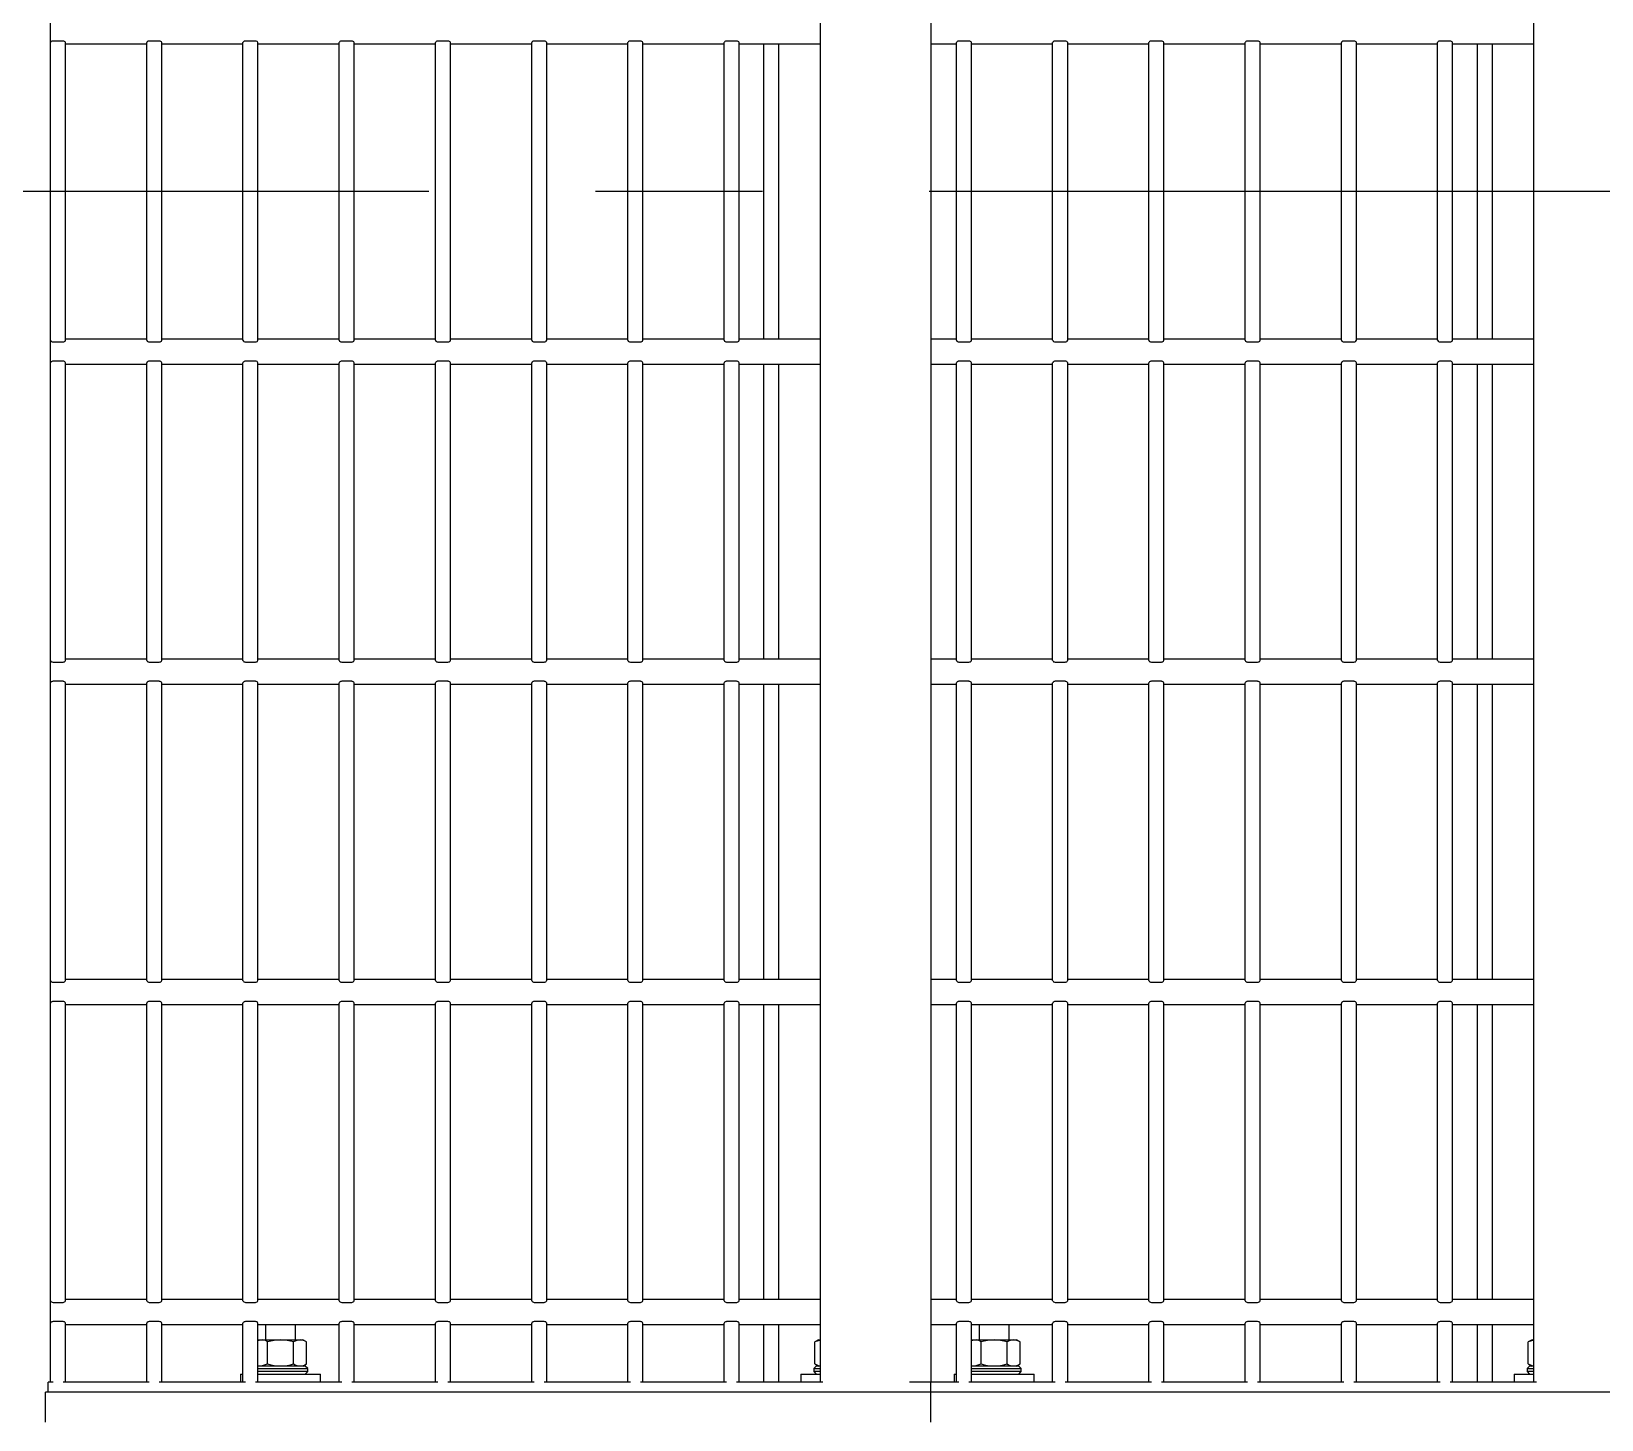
# Model space of a CAD drawing. Header units: millimetres. Extents: x 0 to 55611, y 0 to 32827.
# Drawn here: x 9672.7 to 10171, y 23646.1 to 24086.7 of the extents above; entities that cross this region are included whole.
import ezdxf

# ---------------------------------------------------------------- set-up
doc = ezdxf.new("R2010")
doc.units = ezdxf.units.MM
doc.header["$LTSCALE"] = 10
doc.linetypes.add('CENTER', pattern=[50.8, 31.75, -6.35, 6.35, -6.35])
doc.linetypes.add('SLD-Continua', pattern=[0])
doc.layers.add('FIMSA-CENTROS', color=3, linetype='CENTER')
doc.layers.add('STRUC', color=5, linetype='SLD-Continua')

msp = doc.modelspace()

# ---------------------------------------------------------------- linework, layer by layer
at = {"layer": 'FIMSA-CENTROS', "ltscale": 0.833333}
msp.add_line((14455.51, 24035.86), (9506.33, 24035.86), dxfattribs=at)
at = {"layer": 'STRUC', "linetype": 'SLD-Continua', "lineweight": 25}
for p, q in [((9958.16, 24413.69), (9958.16, 23658.04)), ((9678.76, 24083.09), (9678.76, 24090.23)), ((9923.08, 24083.09), (9923.08, 24090.23)), ((10149.49, 24083.09), (10149.49, 24090.23)), ((9678.76, 23988.63), (9678.76, 24083.09)), ((9682.73, 24083.61), (9679.56, 24083.61)), ((9683.52, 23988.63), (9683.52, 24083.09)), ((9683.52, 24082.7), (9709.3, 24082.7)), ((9709.3, 23988.63), (9709.3, 24083.09)), ((9713.27, 24083.61), (9710.1, 24083.61)), ((9714.06, 23988.63), (9714.06, 24083.09)), ((9714.06, 24082.7), (9739.84, 24082.7)), ((9739.84, 23988.63), (9739.84, 24083.09)), ((9743.81, 24083.61), (9740.64, 24083.61)), ((9744.6, 23988.63), (9744.6, 24083.09)), ((9744.6, 24082.7), (9770.38, 24082.7)), ((9770.38, 23988.63), (9770.38, 24083.09)), ((9774.35, 24083.61), (9771.18, 24083.61)), ((9775.14, 23988.63), (9775.14, 24083.09)), ((9775.14, 24082.7), (9800.92, 24082.7)), ((9800.92, 23988.63), (9800.92, 24083.09)), ((9804.89, 24083.61), (9801.72, 24083.61)), ((9805.68, 23988.63), (9805.68, 24083.09)), ((9805.68, 24082.7), (9831.46, 24082.7)), ((9831.46, 23988.63), (9831.46, 24083.09)), ((9835.43, 24083.61), (9832.26, 24083.61)), ((9836.22, 23988.63), (9836.22, 24083.09)), ((9836.22, 24082.7), (9862, 24082.7)), ((9862, 23988.63), (9862, 24083.09)), ((9865.97, 24083.61), (9862.8, 24083.61)), ((9866.76, 23988.63), (9866.76, 24083.09)), ((9866.76, 24082.7), (9892.54, 24082.7)), ((9892.54, 23988.63), (9892.54, 24083.09)), ((9896.51, 24083.61), (9893.34, 24083.61)), ((9897.3, 23988.63), (9897.3, 24083.09)), ((9897.3, 24082.7), (9923.08, 24082.7)), ((9905.17, 23989.03), (9905.17, 24082.7)), ((9909.94, 23989.03), (9909.94, 24082.7)), ((9923.08, 23988.63), (9923.08, 24083.09)), ((9958.16, 24082.7), (9966.25, 24082.7)), ((9966.25, 23988.63), (9966.25, 24083.09)), ((9970.22, 24083.61), (9967.05, 24083.61)), ((9971.02, 23988.63), (9971.02, 24083.09)), ((9971.02, 24082.7), (9996.79, 24082.7)), ((9996.79, 23988.63), (9996.79, 24083.09)), ((10000.76, 24083.61), (9997.59, 24083.61)), ((10001.56, 23988.63), (10001.56, 24083.09)), ((10001.56, 24082.7), (10027.33, 24082.7)), ((10027.33, 23988.63), (10027.33, 24083.09)), ((10031.3, 24083.61), (10028.13, 24083.61)), ((10032.1, 23988.63), (10032.1, 24083.09)), ((10032.1, 24082.7), (10057.87, 24082.7)), ((10057.87, 23988.63), (10057.87, 24083.09)), ((10061.84, 24083.61), (10058.67, 24083.61)), ((10062.64, 23988.63), (10062.64, 24083.09)), ((10062.64, 24082.7), (10088.41, 24082.7)), ((10088.41, 23988.63), (10088.41, 24083.09)), ((10092.38, 24083.61), (10089.21, 24083.61)), ((10093.18, 23988.63), (10093.18, 24083.09)), ((10093.18, 24082.7), (10118.95, 24082.7)), ((10118.95, 23988.63), (10118.95, 24083.09)), ((10122.92, 24083.61), (10119.75, 24083.61)), ((10123.72, 23988.63), (10123.72, 24083.09)), ((10123.72, 24082.7), (10149.49, 24082.7)), ((10131.59, 23989.03), (10131.59, 24082.7)), ((10136.35, 23989.03), (10136.35, 24082.7)), ((10149.49, 23988.63), (10149.49, 24083.09)), ((9678.76, 23981.49), (9678.76, 23988.63)), ((9679.56, 23988.12), (9682.73, 23988.12)), ((9709.3, 23989.03), (9683.52, 23989.03)), ((9710.1, 23988.12), (9713.27, 23988.12)), ((9739.84, 23989.03), (9714.06, 23989.03)), ((9740.64, 23988.12), (9743.81, 23988.12)), ((9770.38, 23989.03), (9744.6, 23989.03)), ((9771.18, 23988.12), (9774.35, 23988.12)), ((9800.92, 23989.03), (9775.14, 23989.03)), ((9801.72, 23988.12), (9804.89, 23988.12)), ((9831.46, 23989.03), (9805.68, 23989.03)), ((9832.26, 23988.12), (9835.43, 23988.12)), ((9862, 23989.03), (9836.22, 23989.03)), ((9862.8, 23988.12), (9865.97, 23988.12)), ((9892.54, 23989.03), (9866.76, 23989.03)), ((9893.34, 23988.12), (9896.51, 23988.12)), ((9923.08, 23989.03), (9897.3, 23989.03)), ((9923.08, 23981.49), (9923.08, 23988.63)), ((9966.25, 23989.03), (9958.16, 23989.03)), ((9967.05, 23988.12), (9970.22, 23988.12)), ((9996.79, 23989.03), (9971.02, 23989.03)), ((9997.59, 23988.12), (10000.76, 23988.12)), ((10027.33, 23989.03), (10001.56, 23989.03)), ((10028.13, 23988.12), (10031.3, 23988.12)), ((10057.87, 23989.03), (10032.1, 23989.03)), ((10058.67, 23988.12), (10061.84, 23988.12)), ((10088.41, 23989.03), (10062.64, 23989.03)), ((10089.21, 23988.12), (10092.38, 23988.12)), ((10118.95, 23989.03), (10093.18, 23989.03)), ((10119.75, 23988.12), (10122.92, 23988.12)), ((10149.49, 23989.03), (10123.72, 23989.03)), ((10149.49, 23981.49), (10149.49, 23988.63)), ((9678.76, 23887.03), (9678.76, 23981.49)), ((9682.73, 23982.01), (9679.56, 23982.01)), ((9683.52, 23887.03), (9683.52, 23981.49)), ((9683.52, 23981.1), (9709.3, 23981.1)), ((9709.3, 23887.03), (9709.3, 23981.49)), ((9713.27, 23982.01), (9710.1, 23982.01)), ((9714.06, 23887.03), (9714.06, 23981.49)), ((9714.06, 23981.1), (9739.84, 23981.1)), ((9739.84, 23887.03), (9739.84, 23981.49)), ((9743.81, 23982.01), (9740.64, 23982.01)), ((9744.6, 23887.03), (9744.6, 23981.49)), ((9744.6, 23981.1), (9770.38, 23981.1)), ((9770.38, 23887.03), (9770.38, 23981.49)), ((9774.35, 23982.01), (9771.18, 23982.01)), ((9775.14, 23887.03), (9775.14, 23981.49)), ((9775.14, 23981.1), (9800.92, 23981.1)), ((9800.92, 23887.03), (9800.92, 23981.49)), ((9804.89, 23982.01), (9801.72, 23982.01)), ((9805.68, 23887.03), (9805.68, 23981.49)), ((9805.68, 23981.1), (9831.46, 23981.1)), ((9831.46, 23887.03), (9831.46, 23981.49)), ((9835.43, 23982.01), (9832.26, 23982.01)), ((9836.22, 23887.03), (9836.22, 23981.49)), ((9836.22, 23981.1), (9862, 23981.1)), ((9862, 23887.03), (9862, 23981.49)), ((9865.97, 23982.01), (9862.8, 23982.01)), ((9866.76, 23887.03), (9866.76, 23981.49)), ((9866.76, 23981.1), (9892.54, 23981.1)), ((9892.54, 23887.03), (9892.54, 23981.49)), ((9896.51, 23982.01), (9893.34, 23982.01)), ((9897.3, 23887.03), (9897.3, 23981.49)), ((9897.3, 23981.1), (9923.08, 23981.1)), ((9905.17, 23887.43), (9905.17, 23981.1)), ((9909.94, 23887.43), (9909.94, 23981.1)), ((9923.08, 23887.03), (9923.08, 23981.49)), ((9958.16, 23981.1), (9966.25, 23981.1)), ((9966.25, 23887.03), (9966.25, 23981.49)), ((9970.22, 23982.01), (9967.05, 23982.01)), ((9971.02, 23887.03), (9971.02, 23981.49)), ((9971.02, 23981.1), (9996.79, 23981.1)), ((9996.79, 23887.03), (9996.79, 23981.49)), ((10000.76, 23982.01), (9997.59, 23982.01)), ((10001.56, 23887.03), (10001.56, 23981.49)), ((10001.56, 23981.1), (10027.33, 23981.1)), ((10027.33, 23887.03), (10027.33, 23981.49)), ((10031.3, 23982.01), (10028.13, 23982.01)), ((10032.1, 23887.03), (10032.1, 23981.49)), ((10032.1, 23981.1), (10057.87, 23981.1)), ((10057.87, 23887.03), (10057.87, 23981.49)), ((10061.84, 23982.01), (10058.67, 23982.01)), ((10062.64, 23887.03), (10062.64, 23981.49)), ((10062.64, 23981.1), (10088.41, 23981.1)), ((10088.41, 23887.03), (10088.41, 23981.49)), ((10092.38, 23982.01), (10089.21, 23982.01)), ((10093.18, 23887.03), (10093.18, 23981.49)), ((10093.18, 23981.1), (10118.95, 23981.1)), ((10118.95, 23887.03), (10118.95, 23981.49)), ((10122.92, 23982.01), (10119.75, 23982.01)), ((10123.72, 23887.03), (10123.72, 23981.49)), ((10123.72, 23981.1), (10149.49, 23981.1)), ((10131.59, 23887.43), (10131.59, 23981.1)), ((10136.35, 23887.43), (10136.35, 23981.1)), ((10149.49, 23887.03), (10149.49, 23981.49)), ((9678.76, 23879.89), (9678.76, 23887.03)), ((9679.56, 23886.52), (9682.73, 23886.52)), ((9709.3, 23887.43), (9683.52, 23887.43)), ((9710.1, 23886.52), (9713.27, 23886.52)), ((9739.84, 23887.43), (9714.06, 23887.43)), ((9740.64, 23886.52), (9743.81, 23886.52)), ((9770.38, 23887.43), (9744.6, 23887.43)), ((9771.18, 23886.52), (9774.35, 23886.52)), ((9800.92, 23887.43), (9775.14, 23887.43)), ((9801.72, 23886.52), (9804.89, 23886.52)), ((9831.46, 23887.43), (9805.68, 23887.43)), ((9832.26, 23886.52), (9835.43, 23886.52)), ((9862, 23887.43), (9836.22, 23887.43)), ((9862.8, 23886.52), (9865.97, 23886.52)), ((9892.54, 23887.43), (9866.76, 23887.43)), ((9893.34, 23886.52), (9896.51, 23886.52)), ((9923.08, 23887.43), (9897.3, 23887.43)), ((9923.08, 23879.89), (9923.08, 23887.03)), ((9966.25, 23887.43), (9958.16, 23887.43)), ((9967.05, 23886.52), (9970.22, 23886.52)), ((9996.79, 23887.43), (9971.02, 23887.43)), ((9997.59, 23886.52), (10000.76, 23886.52)), ((10027.33, 23887.43), (10001.56, 23887.43)), ((10028.13, 23886.52), (10031.3, 23886.52)), ((10057.87, 23887.43), (10032.1, 23887.43)), ((10058.67, 23886.52), (10061.84, 23886.52)), ((10088.41, 23887.43), (10062.64, 23887.43)), ((10089.21, 23886.52), (10092.38, 23886.52)), ((10118.95, 23887.43), (10093.18, 23887.43)), ((10119.75, 23886.52), (10122.92, 23886.52)), ((10149.49, 23887.43), (10123.72, 23887.43)), ((10149.49, 23879.89), (10149.49, 23887.03)), ((9678.76, 23785.43), (9678.76, 23879.89)), ((9682.73, 23880.41), (9679.56, 23880.41)), ((9683.52, 23785.43), (9683.52, 23879.89)), ((9683.52, 23879.5), (9709.3, 23879.5)), ((9709.3, 23785.43), (9709.3, 23879.89)), ((9713.27, 23880.41), (9710.1, 23880.41)), ((9714.06, 23785.43), (9714.06, 23879.89)), ((9714.06, 23879.5), (9739.84, 23879.5)), ((9739.84, 23785.43), (9739.84, 23879.89)), ((9743.81, 23880.41), (9740.64, 23880.41)), ((9744.6, 23785.43), (9744.6, 23879.89)), ((9744.6, 23879.5), (9770.38, 23879.5)), ((9770.38, 23785.43), (9770.38, 23879.89)), ((9774.35, 23880.41), (9771.18, 23880.41)), ((9775.14, 23785.43), (9775.14, 23879.89)), ((9775.14, 23879.5), (9800.92, 23879.5)), ((9800.92, 23785.43), (9800.92, 23879.89)), ((9804.89, 23880.41), (9801.72, 23880.41)), ((9805.68, 23785.43), (9805.68, 23879.89)), ((9805.68, 23879.5), (9831.46, 23879.5)), ((9831.46, 23785.43), (9831.46, 23879.89)), ((9835.43, 23880.41), (9832.26, 23880.41)), ((9836.22, 23785.43), (9836.22, 23879.89)), ((9836.22, 23879.5), (9862, 23879.5)), ((9862, 23785.43), (9862, 23879.89)), ((9865.97, 23880.41), (9862.8, 23880.41)), ((9866.76, 23785.43), (9866.76, 23879.89)), ((9866.76, 23879.5), (9892.54, 23879.5)), ((9892.54, 23785.43), (9892.54, 23879.89)), ((9896.51, 23880.41), (9893.34, 23880.41)), ((9897.3, 23785.43), (9897.3, 23879.89)), ((9897.3, 23879.5), (9923.08, 23879.5)), ((9905.17, 23785.83), (9905.17, 23879.5)), ((9909.94, 23785.83), (9909.94, 23879.5)), ((9923.08, 23785.43), (9923.08, 23879.89)), ((9958.16, 23879.5), (9966.25, 23879.5)), ((9966.25, 23785.43), (9966.25, 23879.89)), ((9970.22, 23880.41), (9967.05, 23880.41)), ((9971.02, 23785.43), (9971.02, 23879.89)), ((9971.02, 23879.5), (9996.79, 23879.5)), ((9996.79, 23785.43), (9996.79, 23879.89)), ((10000.76, 23880.41), (9997.59, 23880.41)), ((10001.56, 23785.43), (10001.56, 23879.89)), ((10001.56, 23879.5), (10027.33, 23879.5)), ((10027.33, 23785.43), (10027.33, 23879.89)), ((10031.3, 23880.41), (10028.13, 23880.41)), ((10032.1, 23785.43), (10032.1, 23879.89)), ((10032.1, 23879.5), (10057.87, 23879.5)), ((10057.87, 23785.43), (10057.87, 23879.89)), ((10061.84, 23880.41), (10058.67, 23880.41)), ((10062.64, 23785.43), (10062.64, 23879.89)), ((10062.64, 23879.5), (10088.41, 23879.5)), ((10088.41, 23785.43), (10088.41, 23879.89)), ((10092.38, 23880.41), (10089.21, 23880.41)), ((10093.18, 23785.43), (10093.18, 23879.89)), ((10093.18, 23879.5), (10118.95, 23879.5)), ((10118.95, 23785.43), (10118.95, 23879.89)), ((10122.92, 23880.41), (10119.75, 23880.41)), ((10123.72, 23785.43), (10123.72, 23879.89)), ((10123.72, 23879.5), (10149.49, 23879.5)), ((10131.59, 23785.83), (10131.59, 23879.5)), ((10136.35, 23785.83), (10136.35, 23879.5)), ((10149.49, 23785.43), (10149.49, 23879.89)), ((9678.76, 23778.29), (9678.76, 23785.43)), ((9679.56, 23784.92), (9682.73, 23784.92)), ((9709.3, 23785.83), (9683.52, 23785.83)), ((9710.1, 23784.92), (9713.27, 23784.92)), ((9739.84, 23785.83), (9714.06, 23785.83)), ((9740.64, 23784.92), (9743.81, 23784.92)), ((9770.38, 23785.83), (9744.6, 23785.83)), ((9771.18, 23784.92), (9774.35, 23784.92)), ((9800.92, 23785.83), (9775.14, 23785.83)), ((9801.72, 23784.92), (9804.89, 23784.92)), ((9831.46, 23785.83), (9805.68, 23785.83)), ((9832.26, 23784.92), (9835.43, 23784.92)), ((9862, 23785.83), (9836.22, 23785.83)), ((9862.8, 23784.92), (9865.97, 23784.92)), ((9892.54, 23785.83), (9866.76, 23785.83)), ((9893.34, 23784.92), (9896.51, 23784.92)), ((9923.08, 23785.83), (9897.3, 23785.83)), ((9923.08, 23778.29), (9923.08, 23785.43)), ((9966.25, 23785.83), (9958.16, 23785.83)), ((9967.05, 23784.92), (9970.22, 23784.92)), ((9996.79, 23785.83), (9971.02, 23785.83)), ((9997.59, 23784.92), (10000.76, 23784.92)), ((10027.33, 23785.83), (10001.56, 23785.83)), ((10028.13, 23784.92), (10031.3, 23784.92)), ((10057.87, 23785.83), (10032.1, 23785.83)), ((10058.67, 23784.92), (10061.84, 23784.92)), ((10088.41, 23785.83), (10062.64, 23785.83)), ((10089.21, 23784.92), (10092.38, 23784.92)), ((10118.95, 23785.83), (10093.18, 23785.83)), ((10119.75, 23784.92), (10122.92, 23784.92)), ((10149.49, 23785.83), (10123.72, 23785.83)), ((10149.49, 23778.29), (10149.49, 23785.43)), ((9682.73, 23778.81), (9679.56, 23778.81)), ((9713.27, 23778.81), (9710.1, 23778.81)), ((9743.81, 23778.81), (9740.64, 23778.81)), ((9774.35, 23778.81), (9771.18, 23778.81)), ((9804.89, 23778.81), (9801.72, 23778.81)), ((9835.43, 23778.81), (9832.26, 23778.81)), ((9865.97, 23778.81), (9862.8, 23778.81)), ((9896.51, 23778.81), (9893.34, 23778.81)), ((9970.22, 23778.81), (9967.05, 23778.81)), ((10000.76, 23778.81), (9997.59, 23778.81)), ((10031.3, 23778.81), (10028.13, 23778.81)), ((10061.84, 23778.81), (10058.67, 23778.81)), ((10092.38, 23778.81), (10089.21, 23778.81)), ((10122.92, 23778.81), (10119.75, 23778.81)), ((9678.76, 23683.83), (9678.76, 23778.29)), ((9683.52, 23683.83), (9683.52, 23778.29)), ((9683.52, 23777.9), (9709.3, 23777.9)), ((9709.3, 23683.83), (9709.3, 23778.29)), ((9714.06, 23683.83), (9714.06, 23778.29)), ((9714.06, 23777.9), (9739.84, 23777.9)), ((9739.84, 23683.83), (9739.84, 23778.29)), ((9744.6, 23683.83), (9744.6, 23778.29)), ((9744.6, 23777.9), (9770.38, 23777.9)), ((9770.38, 23683.83), (9770.38, 23778.29)), ((9775.14, 23683.83), (9775.14, 23778.29)), ((9775.14, 23777.9), (9800.92, 23777.9)), ((9800.92, 23683.83), (9800.92, 23778.29)), ((9805.68, 23683.83), (9805.68, 23778.29)), ((9805.68, 23777.9), (9831.46, 23777.9)), ((9831.46, 23683.83), (9831.46, 23778.29)), ((9836.22, 23683.83), (9836.22, 23778.29)), ((9836.22, 23777.9), (9862, 23777.9)), ((9862, 23683.83), (9862, 23778.29)), ((9866.76, 23683.83), (9866.76, 23778.29)), ((9866.76, 23777.9), (9892.54, 23777.9)), ((9892.54, 23683.83), (9892.54, 23778.29)), ((9897.3, 23683.83), (9897.3, 23778.29)), ((9897.3, 23777.9), (9923.08, 23777.9)), ((9905.17, 23684.23), (9905.17, 23777.9)), ((9909.94, 23684.23), (9909.94, 23777.9)), ((9923.08, 23683.83), (9923.08, 23778.29)), ((9958.16, 23777.9), (9966.25, 23777.9)), ((9966.25, 23683.83), (9966.25, 23778.29)), ((9971.02, 23683.83), (9971.02, 23778.29)), ((9971.02, 23777.9), (9996.79, 23777.9)), ((9996.79, 23683.83), (9996.79, 23778.29)), ((10001.56, 23683.83), (10001.56, 23778.29)), ((10001.56, 23777.9), (10027.33, 23777.9)), ((10027.33, 23683.83), (10027.33, 23778.29)), ((10032.1, 23683.83), (10032.1, 23778.29)), ((10032.1, 23777.9), (10057.87, 23777.9)), ((10057.87, 23683.83), (10057.87, 23778.29)), ((10062.64, 23683.83), (10062.64, 23778.29)), ((10062.64, 23777.9), (10088.41, 23777.9)), ((10088.41, 23683.83), (10088.41, 23778.29)), ((10093.18, 23683.83), (10093.18, 23778.29)), ((10093.18, 23777.9), (10118.95, 23777.9)), ((10118.95, 23683.83), (10118.95, 23778.29)), ((10123.72, 23683.83), (10123.72, 23778.29)), ((10123.72, 23777.9), (10149.49, 23777.9)), ((10131.59, 23684.23), (10131.59, 23777.9)), ((10136.35, 23684.23), (10136.35, 23777.9)), ((10149.49, 23683.83), (10149.49, 23778.29)), ((9678.76, 23676.69), (9678.76, 23683.83)), ((9709.3, 23684.23), (9683.52, 23684.23)), ((9739.84, 23684.23), (9714.06, 23684.23)), ((9770.38, 23684.23), (9744.6, 23684.23)), ((9800.92, 23684.23), (9775.14, 23684.23)), ((9831.46, 23684.23), (9805.68, 23684.23)), ((9862, 23684.23), (9836.22, 23684.23)), ((9892.54, 23684.23), (9866.76, 23684.23)), ((9923.08, 23684.23), (9897.3, 23684.23)), ((9923.08, 23676.69), (9923.08, 23683.83)), ((9966.25, 23684.23), (9958.16, 23684.23)), ((9996.79, 23684.23), (9971.02, 23684.23)), ((10027.33, 23684.23), (10001.56, 23684.23)), ((10057.87, 23684.23), (10032.1, 23684.23)), ((10088.41, 23684.23), (10062.64, 23684.23)), ((10118.95, 23684.23), (10093.18, 23684.23)), ((10149.49, 23684.23), (10123.72, 23684.23)), ((10149.49, 23676.69), (10149.49, 23683.83)), ((9679.56, 23683.32), (9682.73, 23683.32)), ((9710.1, 23683.32), (9713.27, 23683.32)), ((9740.64, 23683.32), (9743.81, 23683.32)), ((9771.18, 23683.32), (9774.35, 23683.32)), ((9801.72, 23683.32), (9804.89, 23683.32)), ((9832.26, 23683.32), (9835.43, 23683.32)), ((9862.8, 23683.32), (9865.97, 23683.32)), ((9893.34, 23683.32), (9896.51, 23683.32)), ((9967.05, 23683.32), (9970.22, 23683.32)), ((9997.59, 23683.32), (10000.76, 23683.32)), ((10028.13, 23683.32), (10031.3, 23683.32)), ((10058.67, 23683.32), (10061.84, 23683.32)), ((10089.21, 23683.32), (10092.38, 23683.32)), ((10119.75, 23683.32), (10122.92, 23683.32)), ((9678.76, 23658.04), (9678.76, 23676.69)), ((9682.73, 23677.21), (9679.56, 23677.21)), ((9683.52, 23658.04), (9683.52, 23676.69)), ((9683.52, 23676.3), (9709.3, 23676.3)), ((9709.3, 23658.04), (9709.3, 23676.69)), ((9713.27, 23677.21), (9710.1, 23677.21)), ((9714.06, 23658.04), (9714.06, 23676.69)), ((9714.06, 23676.3), (9739.84, 23676.3)), ((9739.84, 23658.04), (9739.84, 23676.69)), ((9743.81, 23677.21), (9740.64, 23677.21)), ((9744.6, 23658.04), (9744.6, 23676.69)), ((9744.6, 23676.3), (9770.38, 23676.3)), ((9747.02, 23676.3), (9747.02, 23671.45)), ((9756.54, 23671.45), (9756.54, 23676.3)), ((9770.38, 23658.04), (9770.38, 23676.69)), ((9774.35, 23677.21), (9771.18, 23677.21)), ((9775.14, 23658.04), (9775.14, 23676.69)), ((9775.14, 23676.3), (9800.92, 23676.3)), ((9800.92, 23658.04), (9800.92, 23676.69)), ((9804.89, 23677.21), (9801.72, 23677.21)), ((9805.68, 23658.04), (9805.68, 23676.69)), ((9805.68, 23676.3), (9831.46, 23676.3)), ((9831.46, 23658.04), (9831.46, 23676.69)), ((9835.43, 23677.21), (9832.26, 23677.21)), ((9836.22, 23658.04), (9836.22, 23676.69)), ((9836.22, 23676.3), (9862, 23676.3)), ((9862, 23658.04), (9862, 23676.69)), ((9865.97, 23677.21), (9862.8, 23677.21)), ((9866.76, 23658.04), (9866.76, 23676.69)), ((9866.76, 23676.3), (9892.54, 23676.3)), ((9892.54, 23658.04), (9892.54, 23676.69)), ((9896.51, 23677.21), (9893.34, 23677.21)), ((9897.3, 23658.04), (9897.3, 23676.69)), ((9897.3, 23676.3), (9923.08, 23676.3)), ((9905.17, 23658.04), (9905.17, 23676.3)), ((9909.94, 23658.04), (9909.94, 23676.3)), ((9923.08, 23658.04), (9923.08, 23676.69)), ((9958.16, 23676.3), (9966.25, 23676.3)), ((9966.25, 23658.04), (9966.25, 23676.69)), ((9970.22, 23677.21), (9967.05, 23677.21)), ((9971.02, 23658.04), (9971.02, 23676.69)), ((9971.02, 23676.3), (9996.79, 23676.3)), ((9973.43, 23676.3), (9973.43, 23671.45)), ((9982.96, 23671.45), (9982.96, 23676.3)), ((9996.79, 23658.04), (9996.79, 23676.69)), ((10000.76, 23677.21), (9997.59, 23677.21)), ((10001.56, 23658.04), (10001.56, 23676.69)), ((10001.56, 23676.3), (10027.33, 23676.3)), ((10027.33, 23658.04), (10027.33, 23676.69)), ((10031.3, 23677.21), (10028.13, 23677.21)), ((10032.1, 23658.04), (10032.1, 23676.69)), ((10032.1, 23676.3), (10057.87, 23676.3)), ((10057.87, 23658.04), (10057.87, 23676.69)), ((10061.84, 23677.21), (10058.67, 23677.21)), ((10062.64, 23658.04), (10062.64, 23676.69)), ((10062.64, 23676.3), (10088.41, 23676.3)), ((10088.41, 23658.04), (10088.41, 23676.69)), ((10092.38, 23677.21), (10089.21, 23677.21)), ((10093.18, 23658.04), (10093.18, 23676.69)), ((10093.18, 23676.3), (10118.95, 23676.3)), ((10118.95, 23658.04), (10118.95, 23676.69)), ((10122.92, 23677.21), (10119.75, 23677.21)), ((10123.72, 23658.04), (10123.72, 23676.69)), ((10123.72, 23676.3), (10149.49, 23676.3)), ((10131.59, 23658.04), (10131.59, 23676.3)), ((10136.35, 23658.04), (10136.35, 23676.3)), ((10149.49, 23658.04), (10149.49, 23676.69)), ((9744.7, 23671.45), (9744.6, 23671.39)), ((9744.7, 23671.45), (9751.78, 23671.45)), ((9747.66, 23663.79), (9747.66, 23670.77)), ((9751.78, 23671.45), (9758.86, 23671.45)), ((9755.9, 23663.79), (9755.9, 23670.77)), ((9760.04, 23670.77), (9758.86, 23671.45)), ((9760.04, 23663.79), (9760.04, 23670.77)), ((9922.5, 23671.45), (9921.33, 23670.77)), ((9923.08, 23671.35), (9921.33, 23670.77)), ((9921.33, 23663.79), (9921.33, 23670.77)), ((9922.5, 23671.45), (9923.08, 23671.45)), ((9971.12, 23671.45), (9971.02, 23671.39)), ((9971.12, 23671.45), (9978.19, 23671.45)), ((9974.08, 23663.79), (9974.08, 23670.77)), ((9978.19, 23671.45), (9985.27, 23671.45)), ((9982.31, 23663.79), (9982.31, 23670.77)), ((9986.45, 23670.77), (9985.27, 23671.45)), ((9986.45, 23663.79), (9986.45, 23670.77)), ((10148.92, 23671.45), (10147.74, 23670.77)), ((10149.49, 23671.35), (10147.74, 23670.77)), ((10147.74, 23663.79), (10147.74, 23670.77)), ((10148.92, 23671.45), (10149.49, 23671.45)), ((9739.08, 23660.57), (9739.08, 23658.04)), ((9739.08, 23660.57), (9739.84, 23660.57)), ((9744.6, 23663.17), (9744.7, 23663.11)), ((9759.62, 23663.11), (9744.6, 23663.11)), ((9744.6, 23662.32), (9760.41, 23662.32)), ((9760.41, 23661.37), (9744.6, 23661.37)), ((9744.6, 23660.57), (9751.78, 23660.57)), ((9751.78, 23660.57), (9764.48, 23660.57)), ((9758.86, 23663.11), (9760.04, 23663.79)), ((9760.41, 23662.32), (9759.62, 23663.11)), ((9759.62, 23660.57), (9760.41, 23661.37)), ((9760.41, 23661.37), (9760.41, 23662.32)), ((9764.48, 23658.04), (9764.48, 23660.57)), ((9916.88, 23660.57), (9916.88, 23658.04)), ((9916.88, 23660.57), (9923.08, 23660.57)), ((9921.75, 23663.11), (9920.95, 23662.32)), ((9920.95, 23662.32), (9920.95, 23661.37)), ((9920.95, 23662.32), (9923.08, 23662.32)), ((9920.95, 23661.37), (9921.75, 23660.57)), ((9923.08, 23661.37), (9920.95, 23661.37)), ((9921.33, 23663.79), (9922.5, 23663.11)), ((9923.08, 23663.11), (9921.75, 23663.11)), ((9965.49, 23660.57), (9965.49, 23658.04)), ((9965.49, 23660.57), (9966.25, 23660.57)), ((9971.02, 23663.17), (9971.12, 23663.11)), ((9986.03, 23663.11), (9971.02, 23663.11)), ((9971.02, 23662.32), (9986.82, 23662.32)), ((9986.82, 23661.37), (9971.02, 23661.37)), ((9971.02, 23660.57), (9978.19, 23660.57)), ((9978.19, 23660.57), (9990.89, 23660.57)), ((9985.27, 23663.11), (9986.45, 23663.79)), ((9986.82, 23662.32), (9986.03, 23663.11)), ((9986.03, 23660.57), (9986.82, 23661.37)), ((9986.82, 23661.37), (9986.82, 23662.32)), ((9990.89, 23658.04), (9990.89, 23660.57)), ((10143.29, 23660.57), (10143.29, 23658.04)), ((10143.29, 23660.57), (10149.49, 23660.57)), ((10148.16, 23663.11), (10147.36, 23662.32)), ((10147.36, 23662.32), (10147.36, 23661.37)), ((10147.36, 23662.32), (10149.49, 23662.32)), ((10147.36, 23661.37), (10148.16, 23660.57)), ((10149.49, 23661.37), (10147.36, 23661.37)), ((10147.74, 23663.79), (10148.92, 23663.11)), ((10149.49, 23663.11), (10148.16, 23663.11)), ((9677.16, 23645.33), (9677.16, 23654.86)), ((9958.16, 23654.86), (9677.16, 23654.86)), ((9677.97, 23654.86), (9677.97, 23658.04)), ((9679.56, 23658.04), (9677.97, 23658.04)), ((9958.16, 23654.86), (9677.97, 23654.86)), ((9710.1, 23658.04), (9682.73, 23658.04)), ((9740.64, 23658.04), (9713.27, 23658.04)), ((9771.18, 23658.04), (9743.81, 23658.04)), ((9801.72, 23658.04), (9774.35, 23658.04)), ((9832.26, 23658.04), (9804.89, 23658.04)), ((9862.8, 23658.04), (9835.43, 23658.04)), ((9893.34, 23658.04), (9865.97, 23658.04)), ((9923.88, 23658.04), (9896.51, 23658.04)), ((9958.16, 23658.04), (9951.33, 23658.04)), ((9958.16, 23654.86), (9958.16, 23658.04)), ((9967.05, 23658.04), (9958.16, 23658.04)), ((9958.16, 23645.33), (9958.16, 23654.86)), ((14260.01, 23654.86), (9958.16, 23654.86)), ((9997.59, 23658.04), (9970.22, 23658.04)), ((10028.13, 23658.04), (10000.76, 23658.04)), ((10058.67, 23658.04), (10031.3, 23658.04)), ((10089.21, 23658.04), (10061.84, 23658.04)), ((10119.75, 23658.04), (10092.38, 23658.04)), ((10150.29, 23658.04), (10122.92, 23658.04))]:
    msp.add_line(p, q, dxfattribs=at)
at = {"layer": 'STRUC', "linetype": 'SLD-Continua', "lineweight": 25, "flags": 128}
for points in [[(9679.56, 24083.61), (9679.35, 24083.58), (9679.16, 24083.52), (9678.99, 24083.42), (9678.84, 24083.28), (9678.76, 24083.12), (9678.76, 24083.09)], [(9710.1, 24083.61), (9709.89, 24083.58), (9709.7, 24083.52), (9709.53, 24083.42), (9709.38, 24083.28), (9709.3, 24083.12), (9709.3, 24083.09)], [(9740.64, 24083.61), (9740.43, 24083.58), (9740.24, 24083.52), (9740.07, 24083.42), (9739.92, 24083.28), (9739.84, 24083.12), (9739.84, 24083.09)], [(9771.18, 24083.61), (9770.97, 24083.58), (9770.78, 24083.52), (9770.61, 24083.42), (9770.46, 24083.28), (9770.38, 24083.12), (9770.38, 24083.09)], [(9801.72, 24083.61), (9801.51, 24083.58), (9801.32, 24083.52), (9801.15, 24083.42), (9801, 24083.28), (9800.92, 24083.12), (9800.92, 24083.09)], [(9832.26, 24083.61), (9832.05, 24083.58), (9831.86, 24083.52), (9831.69, 24083.42), (9831.54, 24083.28), (9831.46, 24083.12), (9831.46, 24083.09)], [(9862.8, 24083.61), (9862.59, 24083.58), (9862.4, 24083.52), (9862.23, 24083.42), (9862.08, 24083.28), (9862, 24083.12), (9862, 24083.09)], [(9893.34, 24083.61), (9893.13, 24083.58), (9892.94, 24083.52), (9892.77, 24083.42), (9892.62, 24083.28), (9892.54, 24083.12), (9892.54, 24083.09)], [(9967.05, 24083.61), (9966.84, 24083.58), (9966.66, 24083.52), (9966.48, 24083.42), (9966.33, 24083.28), (9966.26, 24083.12), (9966.25, 24083.09)], [(9997.59, 24083.61), (9997.38, 24083.58), (9997.2, 24083.52), (9997.02, 24083.42), (9996.87, 24083.28), (9996.8, 24083.12), (9996.79, 24083.09)], [(10028.13, 24083.61), (10027.92, 24083.58), (10027.74, 24083.52), (10027.56, 24083.42), (10027.41, 24083.28), (10027.34, 24083.12), (10027.33, 24083.09)], [(10058.67, 24083.61), (10058.46, 24083.58), (10058.28, 24083.52), (10058.1, 24083.42), (10057.95, 24083.28), (10057.88, 24083.12), (10057.87, 24083.09)], [(10089.21, 24083.61), (10089, 24083.58), (10088.82, 24083.52), (10088.64, 24083.42), (10088.49, 24083.28), (10088.42, 24083.12), (10088.41, 24083.09)], [(10119.75, 24083.61), (10119.54, 24083.58), (10119.36, 24083.52), (10119.18, 24083.42), (10119.03, 24083.28), (10118.96, 24083.12), (10118.95, 24083.09)], [(9679.56, 23982.01), (9679.35, 23981.98), (9679.16, 23981.92), (9678.99, 23981.82), (9678.84, 23981.68), (9678.76, 23981.52), (9678.76, 23981.49)], [(9710.1, 23982.01), (9709.89, 23981.98), (9709.7, 23981.92), (9709.53, 23981.82), (9709.38, 23981.68), (9709.3, 23981.52), (9709.3, 23981.49)], [(9740.64, 23982.01), (9740.43, 23981.98), (9740.24, 23981.92), (9740.07, 23981.82), (9739.92, 23981.68), (9739.84, 23981.52), (9739.84, 23981.49)], [(9771.18, 23982.01), (9770.97, 23981.98), (9770.78, 23981.92), (9770.61, 23981.82), (9770.46, 23981.68), (9770.38, 23981.52), (9770.38, 23981.49)], [(9801.72, 23982.01), (9801.51, 23981.98), (9801.32, 23981.92), (9801.15, 23981.82), (9801, 23981.68), (9800.92, 23981.52), (9800.92, 23981.49)], [(9832.26, 23982.01), (9832.05, 23981.98), (9831.86, 23981.92), (9831.69, 23981.82), (9831.54, 23981.68), (9831.46, 23981.52), (9831.46, 23981.49)], [(9862.8, 23982.01), (9862.59, 23981.98), (9862.4, 23981.92), (9862.23, 23981.82), (9862.08, 23981.68), (9862, 23981.52), (9862, 23981.49)], [(9893.34, 23982.01), (9893.13, 23981.98), (9892.94, 23981.92), (9892.77, 23981.82), (9892.62, 23981.68), (9892.54, 23981.52), (9892.54, 23981.49)], [(9967.05, 23982.01), (9966.84, 23981.98), (9966.66, 23981.92), (9966.48, 23981.82), (9966.33, 23981.68), (9966.26, 23981.52), (9966.25, 23981.49)], [(9997.59, 23982.01), (9997.38, 23981.98), (9997.2, 23981.92), (9997.02, 23981.82), (9996.87, 23981.68), (9996.8, 23981.52), (9996.79, 23981.49)], [(10028.13, 23982.01), (10027.92, 23981.98), (10027.74, 23981.92), (10027.56, 23981.82), (10027.41, 23981.68), (10027.34, 23981.52), (10027.33, 23981.49)], [(10058.67, 23982.01), (10058.46, 23981.98), (10058.28, 23981.92), (10058.1, 23981.82), (10057.95, 23981.68), (10057.88, 23981.52), (10057.87, 23981.49)], [(10089.21, 23982.01), (10089, 23981.98), (10088.82, 23981.92), (10088.64, 23981.82), (10088.49, 23981.68), (10088.42, 23981.52), (10088.41, 23981.49)], [(10119.75, 23982.01), (10119.54, 23981.98), (10119.36, 23981.92), (10119.18, 23981.82), (10119.03, 23981.68), (10118.96, 23981.52), (10118.95, 23981.49)], [(9679.56, 23880.41), (9679.35, 23880.38), (9679.16, 23880.32), (9678.99, 23880.22), (9678.84, 23880.08), (9678.76, 23879.92), (9678.76, 23879.89)], [(9710.1, 23880.41), (9709.89, 23880.38), (9709.7, 23880.32), (9709.53, 23880.22), (9709.38, 23880.08), (9709.3, 23879.92), (9709.3, 23879.89)], [(9740.64, 23880.41), (9740.43, 23880.38), (9740.24, 23880.32), (9740.07, 23880.22), (9739.92, 23880.08), (9739.84, 23879.92), (9739.84, 23879.89)], [(9771.18, 23880.41), (9770.97, 23880.38), (9770.78, 23880.32), (9770.61, 23880.22), (9770.46, 23880.08), (9770.38, 23879.92), (9770.38, 23879.89)], [(9801.72, 23880.41), (9801.51, 23880.38), (9801.32, 23880.32), (9801.15, 23880.22), (9801, 23880.08), (9800.92, 23879.92), (9800.92, 23879.89)], [(9832.26, 23880.41), (9832.05, 23880.38), (9831.86, 23880.32), (9831.69, 23880.22), (9831.54, 23880.08), (9831.46, 23879.92), (9831.46, 23879.89)], [(9862.8, 23880.41), (9862.59, 23880.38), (9862.4, 23880.32), (9862.23, 23880.22), (9862.08, 23880.08), (9862, 23879.92), (9862, 23879.89)], [(9893.34, 23880.41), (9893.13, 23880.38), (9892.94, 23880.32), (9892.77, 23880.22), (9892.62, 23880.08), (9892.54, 23879.92), (9892.54, 23879.89)], [(9967.05, 23880.41), (9966.84, 23880.38), (9966.66, 23880.32), (9966.48, 23880.22), (9966.33, 23880.08), (9966.26, 23879.92), (9966.25, 23879.89)], [(9997.59, 23880.41), (9997.38, 23880.38), (9997.2, 23880.32), (9997.02, 23880.22), (9996.87, 23880.08), (9996.8, 23879.92), (9996.79, 23879.89)], [(10028.13, 23880.41), (10027.92, 23880.38), (10027.74, 23880.32), (10027.56, 23880.22), (10027.41, 23880.08), (10027.34, 23879.92), (10027.33, 23879.89)], [(10058.67, 23880.41), (10058.46, 23880.38), (10058.28, 23880.32), (10058.1, 23880.22), (10057.95, 23880.08), (10057.88, 23879.92), (10057.87, 23879.89)], [(10089.21, 23880.41), (10089, 23880.38), (10088.82, 23880.32), (10088.64, 23880.22), (10088.49, 23880.08), (10088.42, 23879.92), (10088.41, 23879.89)], [(10119.75, 23880.41), (10119.54, 23880.38), (10119.36, 23880.32), (10119.18, 23880.22), (10119.03, 23880.08), (10118.96, 23879.92), (10118.95, 23879.89)], [(9679.56, 23778.81), (9679.35, 23778.78), (9679.16, 23778.72), (9678.99, 23778.62), (9678.84, 23778.48), (9678.76, 23778.32), (9678.76, 23778.29)], [(9710.1, 23778.81), (9709.89, 23778.78), (9709.7, 23778.72), (9709.53, 23778.62), (9709.38, 23778.48), (9709.3, 23778.32), (9709.3, 23778.29)], [(9740.64, 23778.81), (9740.43, 23778.78), (9740.24, 23778.72), (9740.07, 23778.62), (9739.92, 23778.48), (9739.84, 23778.32), (9739.84, 23778.29)], [(9771.18, 23778.81), (9770.97, 23778.78), (9770.78, 23778.72), (9770.61, 23778.62), (9770.46, 23778.48), (9770.38, 23778.32), (9770.38, 23778.29)], [(9801.72, 23778.81), (9801.51, 23778.78), (9801.32, 23778.72), (9801.15, 23778.62), (9801, 23778.48), (9800.92, 23778.32), (9800.92, 23778.29)], [(9832.26, 23778.81), (9832.05, 23778.78), (9831.86, 23778.72), (9831.69, 23778.62), (9831.54, 23778.48), (9831.46, 23778.32), (9831.46, 23778.29)], [(9862.8, 23778.81), (9862.59, 23778.78), (9862.4, 23778.72), (9862.23, 23778.62), (9862.08, 23778.48), (9862, 23778.32), (9862, 23778.29)], [(9893.34, 23778.81), (9893.13, 23778.78), (9892.94, 23778.72), (9892.77, 23778.62), (9892.62, 23778.48), (9892.54, 23778.32), (9892.54, 23778.29)], [(9967.05, 23778.81), (9966.84, 23778.78), (9966.66, 23778.72), (9966.48, 23778.62), (9966.33, 23778.48), (9966.26, 23778.32), (9966.25, 23778.29)], [(9997.59, 23778.81), (9997.38, 23778.78), (9997.2, 23778.72), (9997.02, 23778.62), (9996.87, 23778.48), (9996.8, 23778.32), (9996.79, 23778.29)], [(10028.13, 23778.81), (10027.92, 23778.78), (10027.74, 23778.72), (10027.56, 23778.62), (10027.41, 23778.48), (10027.34, 23778.32), (10027.33, 23778.29)], [(10058.67, 23778.81), (10058.46, 23778.78), (10058.28, 23778.72), (10058.1, 23778.62), (10057.95, 23778.48), (10057.88, 23778.32), (10057.87, 23778.29)], [(10089.21, 23778.81), (10089, 23778.78), (10088.82, 23778.72), (10088.64, 23778.62), (10088.49, 23778.48), (10088.42, 23778.32), (10088.41, 23778.29)], [(10119.75, 23778.81), (10119.54, 23778.78), (10119.36, 23778.72), (10119.18, 23778.62), (10119.03, 23778.48), (10118.96, 23778.32), (10118.95, 23778.29)], [(9679.56, 23677.21), (9679.35, 23677.18), (9679.16, 23677.12), (9678.99, 23677.02), (9678.84, 23676.88), (9678.76, 23676.72), (9678.76, 23676.69)], [(9710.1, 23677.21), (9709.89, 23677.18), (9709.7, 23677.12), (9709.53, 23677.02), (9709.38, 23676.88), (9709.3, 23676.72), (9709.3, 23676.69)], [(9740.64, 23677.21), (9740.43, 23677.18), (9740.24, 23677.12), (9740.07, 23677.02), (9739.92, 23676.88), (9739.84, 23676.72), (9739.84, 23676.69)], [(9771.18, 23677.21), (9770.97, 23677.18), (9770.78, 23677.12), (9770.61, 23677.02), (9770.46, 23676.88), (9770.38, 23676.72), (9770.38, 23676.69)], [(9801.72, 23677.21), (9801.51, 23677.18), (9801.32, 23677.12), (9801.15, 23677.02), (9801, 23676.88), (9800.92, 23676.72), (9800.92, 23676.69)], [(9832.26, 23677.21), (9832.05, 23677.18), (9831.86, 23677.12), (9831.69, 23677.02), (9831.54, 23676.88), (9831.46, 23676.72), (9831.46, 23676.69)], [(9862.8, 23677.21), (9862.59, 23677.18), (9862.4, 23677.12), (9862.23, 23677.02), (9862.08, 23676.88), (9862, 23676.72), (9862, 23676.69)], [(9893.34, 23677.21), (9893.13, 23677.18), (9892.94, 23677.12), (9892.77, 23677.02), (9892.62, 23676.88), (9892.54, 23676.72), (9892.54, 23676.69)], [(9967.05, 23677.21), (9966.84, 23677.18), (9966.66, 23677.12), (9966.48, 23677.02), (9966.33, 23676.88), (9966.26, 23676.72), (9966.25, 23676.69)], [(9997.59, 23677.21), (9997.38, 23677.18), (9997.2, 23677.12), (9997.02, 23677.02), (9996.87, 23676.88), (9996.8, 23676.72), (9996.79, 23676.69)], [(10028.13, 23677.21), (10027.92, 23677.18), (10027.74, 23677.12), (10027.56, 23677.02), (10027.41, 23676.88), (10027.34, 23676.72), (10027.33, 23676.69)], [(10058.67, 23677.21), (10058.46, 23677.18), (10058.28, 23677.12), (10058.1, 23677.02), (10057.95, 23676.88), (10057.88, 23676.72), (10057.87, 23676.69)], [(10089.21, 23677.21), (10089, 23677.18), (10088.82, 23677.12), (10088.64, 23677.02), (10088.49, 23676.88), (10088.42, 23676.72), (10088.41, 23676.69)], [(10119.75, 23677.21), (10119.54, 23677.18), (10119.36, 23677.12), (10119.18, 23677.02), (10119.03, 23676.88), (10118.96, 23676.72), (10118.95, 23676.69)], [(9744.6, 23663.31), (9744.61, 23663.31), (9745.74, 23663.15), (9747.66, 23663.79)], [(9921.33, 23663.79), (9922.41, 23663.31), (9923.08, 23663.22)], [(9971.02, 23663.31), (9971.02, 23663.31), (9972.15, 23663.15), (9974.08, 23663.79)], [(10147.74, 23663.79), (10148.82, 23663.31), (10149.49, 23663.22)]]:
    msp.add_lwpolyline(points, dxfattribs=at)
at = {"layer": 'STRUC', "linetype": 'SLD-Continua', "lineweight": 25}
for centre, radius, start, end in [((9682.81, 24082.85), 0.758, 18.7135, 95.7468), ((9713.35, 24082.85), 0.758, 18.7135, 95.7468), ((9743.89, 24082.85), 0.758, 18.7135, 95.7468), ((9774.43, 24082.85), 0.758, 18.7135, 95.7468), ((9804.97, 24082.85), 0.758, 18.7135, 95.7468), ((9835.51, 24082.85), 0.758, 18.7135, 95.7468), ((9866.05, 24082.85), 0.758, 18.7135, 95.7468), ((9896.59, 24082.85), 0.758, 18.7135, 95.7468), ((9970.3, 24082.85), 0.758, 18.7135, 95.7468), ((10000.84, 24082.85), 0.758, 18.7135, 95.7468), ((10031.38, 24082.85), 0.758, 18.7135, 95.7468), ((10061.92, 24082.85), 0.758, 18.7135, 95.7468), ((10092.46, 24082.85), 0.758, 18.7135, 95.7468), ((10123, 24082.85), 0.758, 18.7135, 95.7468), ((9679.5, 23988.9), 0.783, 200.144, 274.3164), ((9682.8, 23988.89), 0.772, 265.0804, 340.4592), ((9710.04, 23988.9), 0.783, 200.144, 274.3164), ((9713.34, 23988.89), 0.772, 265.0804, 340.4592), ((9740.58, 23988.9), 0.783, 200.144, 274.3164), ((9743.88, 23988.89), 0.772, 265.0804, 340.4592), ((9771.12, 23988.9), 0.783, 200.144, 274.3164), ((9774.42, 23988.89), 0.772, 265.0804, 340.4592), ((9801.66, 23988.9), 0.783, 200.144, 274.3164), ((9804.96, 23988.89), 0.772, 265.0804, 340.4592), ((9832.2, 23988.9), 0.783, 200.144, 274.3164), ((9835.5, 23988.89), 0.772, 265.0804, 340.4592), ((9862.74, 23988.9), 0.783, 200.144, 274.3164), ((9866.04, 23988.89), 0.772, 265.0804, 340.4592), ((9893.28, 23988.9), 0.783, 200.144, 274.3164), ((9896.58, 23988.89), 0.772, 265.0804, 340.4592), ((9966.99, 23988.9), 0.783, 200.144, 274.3164), ((9970.29, 23988.89), 0.772, 265.0804, 340.4592), ((9997.53, 23988.9), 0.783, 200.144, 274.3164), ((10000.83, 23988.89), 0.772, 265.0804, 340.4592), ((10028.07, 23988.9), 0.783, 200.144, 274.3164), ((10031.37, 23988.89), 0.772, 265.0804, 340.4592), ((10058.61, 23988.9), 0.783, 200.144, 274.3164), ((10061.91, 23988.89), 0.772, 265.0804, 340.4592), ((10089.15, 23988.9), 0.783, 200.144, 274.3164), ((10092.45, 23988.89), 0.772, 265.0804, 340.4592), ((10119.69, 23988.9), 0.783, 200.144, 274.3164), ((10122.99, 23988.89), 0.772, 265.0804, 340.4592), ((9682.81, 23981.25), 0.758, 18.7135, 95.7468), ((9713.35, 23981.25), 0.758, 18.7135, 95.7468), ((9743.89, 23981.25), 0.758, 18.7135, 95.7468), ((9774.43, 23981.25), 0.758, 18.7135, 95.7468), ((9804.97, 23981.25), 0.758, 18.7135, 95.7468), ((9835.51, 23981.25), 0.758, 18.7135, 95.7468), ((9866.05, 23981.25), 0.758, 18.7135, 95.7468), ((9896.59, 23981.25), 0.758, 18.7135, 95.7468), ((9970.3, 23981.25), 0.758, 18.7135, 95.7468), ((10000.84, 23981.25), 0.758, 18.7135, 95.7468), ((10031.38, 23981.25), 0.758, 18.7135, 95.7468), ((10061.92, 23981.25), 0.758, 18.7135, 95.7468), ((10092.46, 23981.25), 0.758, 18.7135, 95.7468), ((10123, 23981.25), 0.758, 18.7135, 95.7468), ((9679.5, 23887.3), 0.783, 200.144, 274.3164), ((9682.8, 23887.29), 0.772, 265.0804, 340.4592), ((9710.04, 23887.3), 0.783, 200.144, 274.3164), ((9713.34, 23887.29), 0.772, 265.0804, 340.4592), ((9740.58, 23887.3), 0.783, 200.144, 274.3164), ((9743.88, 23887.29), 0.772, 265.0804, 340.4592), ((9771.12, 23887.3), 0.783, 200.144, 274.3164), ((9774.42, 23887.29), 0.772, 265.0804, 340.4592), ((9801.66, 23887.3), 0.783, 200.144, 274.3164), ((9804.96, 23887.29), 0.772, 265.0804, 340.4592), ((9832.2, 23887.3), 0.783, 200.144, 274.3164), ((9835.5, 23887.29), 0.772, 265.0804, 340.4592), ((9862.74, 23887.3), 0.783, 200.144, 274.3164), ((9866.04, 23887.29), 0.772, 265.0804, 340.4592), ((9893.28, 23887.3), 0.783, 200.144, 274.3164), ((9896.58, 23887.29), 0.772, 265.0804, 340.4592), ((9966.99, 23887.3), 0.783, 200.144, 274.3164), ((9970.29, 23887.29), 0.772, 265.0804, 340.4592), ((9997.53, 23887.3), 0.783, 200.144, 274.3164), ((10000.83, 23887.29), 0.772, 265.0804, 340.4592), ((10028.07, 23887.3), 0.783, 200.144, 274.3164), ((10031.37, 23887.29), 0.772, 265.0804, 340.4592), ((10058.61, 23887.3), 0.783, 200.144, 274.3164), ((10061.91, 23887.29), 0.772, 265.0804, 340.4592), ((10089.15, 23887.3), 0.783, 200.144, 274.3164), ((10092.45, 23887.29), 0.772, 265.0804, 340.4592), ((10119.69, 23887.3), 0.783, 200.144, 274.3164), ((10122.99, 23887.29), 0.772, 265.0804, 340.4592), ((9682.81, 23879.65), 0.758, 18.7135, 95.7468), ((9713.35, 23879.65), 0.758, 18.7135, 95.7468), ((9743.89, 23879.65), 0.758, 18.7135, 95.7468), ((9774.43, 23879.65), 0.758, 18.7135, 95.7468), ((9804.97, 23879.65), 0.758, 18.7135, 95.7468), ((9835.51, 23879.65), 0.758, 18.7135, 95.7468), ((9866.05, 23879.65), 0.758, 18.7135, 95.7468), ((9896.59, 23879.65), 0.758, 18.7135, 95.7468), ((9970.3, 23879.65), 0.758, 18.7135, 95.7468), ((10000.84, 23879.65), 0.758, 18.7135, 95.7468), ((10031.38, 23879.65), 0.758, 18.7135, 95.7468), ((10061.92, 23879.65), 0.758, 18.7135, 95.7468), ((10092.46, 23879.65), 0.758, 18.7135, 95.7468), ((10123, 23879.65), 0.758, 18.7135, 95.7468), ((9679.5, 23785.7), 0.783, 200.144, 274.3164), ((9682.8, 23785.69), 0.772, 265.0804, 340.4592), ((9710.04, 23785.7), 0.783, 200.144, 274.3164), ((9713.34, 23785.69), 0.772, 265.0804, 340.4592), ((9740.58, 23785.7), 0.783, 200.144, 274.3164), ((9743.88, 23785.69), 0.772, 265.0804, 340.4592), ((9771.12, 23785.7), 0.783, 200.144, 274.3164), ((9774.42, 23785.69), 0.772, 265.0804, 340.4592), ((9801.66, 23785.7), 0.783, 200.144, 274.3164), ((9804.96, 23785.69), 0.772, 265.0804, 340.4592), ((9832.2, 23785.7), 0.783, 200.144, 274.3164), ((9835.5, 23785.69), 0.772, 265.0804, 340.4592), ((9862.74, 23785.7), 0.783, 200.144, 274.3164), ((9866.04, 23785.69), 0.772, 265.0804, 340.4592), ((9893.28, 23785.7), 0.783, 200.144, 274.3164), ((9896.58, 23785.69), 0.772, 265.0804, 340.4592), ((9966.99, 23785.7), 0.783, 200.144, 274.3164), ((9970.29, 23785.69), 0.772, 265.0804, 340.4592), ((9997.53, 23785.7), 0.783, 200.144, 274.3164), ((10000.83, 23785.69), 0.772, 265.0804, 340.4592), ((10028.07, 23785.7), 0.783, 200.144, 274.3164), ((10031.37, 23785.69), 0.772, 265.0804, 340.4592), ((10058.61, 23785.7), 0.783, 200.144, 274.3164), ((10061.91, 23785.69), 0.772, 265.0804, 340.4592), ((10089.15, 23785.7), 0.783, 200.144, 274.3164), ((10092.45, 23785.69), 0.772, 265.0804, 340.4592), ((10119.69, 23785.7), 0.783, 200.144, 274.3164), ((10122.99, 23785.69), 0.772, 265.0804, 340.4592), ((9682.81, 23778.05), 0.758, 18.7135, 95.7468), ((9713.35, 23778.05), 0.758, 18.7135, 95.7468), ((9743.89, 23778.05), 0.758, 18.7135, 95.7468), ((9774.43, 23778.05), 0.758, 18.7135, 95.7468), ((9804.97, 23778.05), 0.758, 18.7135, 95.7468), ((9835.51, 23778.05), 0.758, 18.7135, 95.7468), ((9866.05, 23778.05), 0.758, 18.7135, 95.7468), ((9896.59, 23778.05), 0.758, 18.7135, 95.7468), ((9970.3, 23778.05), 0.758, 18.7135, 95.7468), ((10000.84, 23778.05), 0.758, 18.7135, 95.7468), ((10031.38, 23778.05), 0.758, 18.7135, 95.7468), ((10061.92, 23778.05), 0.758, 18.7135, 95.7468), ((10092.46, 23778.05), 0.758, 18.7135, 95.7468), ((10123, 23778.05), 0.758, 18.7135, 95.7468), ((9679.5, 23684.1), 0.783, 200.144, 274.3164), ((9682.8, 23684.09), 0.772, 265.0804, 340.4592), ((9710.04, 23684.1), 0.783, 200.144, 274.3164), ((9713.34, 23684.09), 0.772, 265.0804, 340.4592), ((9740.58, 23684.1), 0.783, 200.144, 274.3164), ((9743.88, 23684.09), 0.772, 265.0804, 340.4592), ((9771.12, 23684.1), 0.783, 200.144, 274.3164), ((9774.42, 23684.09), 0.772, 265.0804, 340.4592), ((9801.66, 23684.1), 0.783, 200.144, 274.3164), ((9804.96, 23684.09), 0.772, 265.0804, 340.4592), ((9832.2, 23684.1), 0.783, 200.144, 274.3164), ((9835.5, 23684.09), 0.772, 265.0804, 340.4592), ((9862.74, 23684.1), 0.783, 200.144, 274.3164), ((9866.04, 23684.09), 0.772, 265.0804, 340.4592), ((9893.28, 23684.1), 0.783, 200.144, 274.3164), ((9896.58, 23684.09), 0.772, 265.0804, 340.4592), ((9966.99, 23684.1), 0.783, 200.144, 274.3164), ((9970.29, 23684.09), 0.772, 265.0804, 340.4592), ((9997.53, 23684.1), 0.783, 200.144, 274.3164), ((10000.83, 23684.09), 0.772, 265.0804, 340.4592), ((10028.07, 23684.1), 0.783, 200.144, 274.3164), ((10031.37, 23684.09), 0.772, 265.0804, 340.4592), ((10058.61, 23684.1), 0.783, 200.144, 274.3164), ((10061.91, 23684.09), 0.772, 265.0804, 340.4592), ((10089.15, 23684.1), 0.783, 200.144, 274.3164), ((10092.45, 23684.09), 0.772, 265.0804, 340.4592), ((10119.69, 23684.1), 0.783, 200.144, 274.3164), ((10122.99, 23684.09), 0.772, 265.0804, 340.4592), ((9682.81, 23676.45), 0.758, 18.7135, 95.7468), ((9713.35, 23676.45), 0.758, 18.7135, 95.7468), ((9743.89, 23676.45), 0.758, 18.7135, 95.7468), ((9774.43, 23676.45), 0.758, 18.7135, 95.7468), ((9804.97, 23676.45), 0.758, 18.7135, 95.7468), ((9835.51, 23676.45), 0.758, 18.7135, 95.7468), ((9866.05, 23676.45), 0.758, 18.7135, 95.7468), ((9896.59, 23676.45), 0.758, 18.7135, 95.7468), ((9970.3, 23676.45), 0.758, 18.7135, 95.7468), ((10000.84, 23676.45), 0.758, 18.7135, 95.7468), ((10031.38, 23676.45), 0.758, 18.7135, 95.7468), ((10061.92, 23676.45), 0.758, 18.7135, 95.7468), ((10092.46, 23676.45), 0.758, 18.7135, 95.7468), ((10123, 23676.45), 0.758, 18.7135, 95.7468), ((9745.84, 23668.39), 3.01, 52.6184, 114.2505), ((9751.78, 23657.46), 13.94, 72.8117, 107.1883), ((9757.96, 23667.67), 3.72, 56.1983, 123.6553), ((9972.25, 23668.39), 3.01, 52.6184, 114.2505), ((9978.19, 23657.46), 13.94, 72.8117, 107.1883), ((9984.38, 23667.67), 3.72, 56.1983, 123.6553), ((9751.78, 23677.1), 13.94, 252.8151, 287.1849), ((9757.96, 23666.89), 3.72, 236.3285, 303.8179), ((9978.19, 23677.1), 13.94, 252.8151, 287.1849), ((9984.38, 23666.89), 3.72, 236.3285, 303.8179)]:
    msp.add_arc(centre, radius, start, end, dxfattribs=at)

doc.saveas('drawing.dxf')
